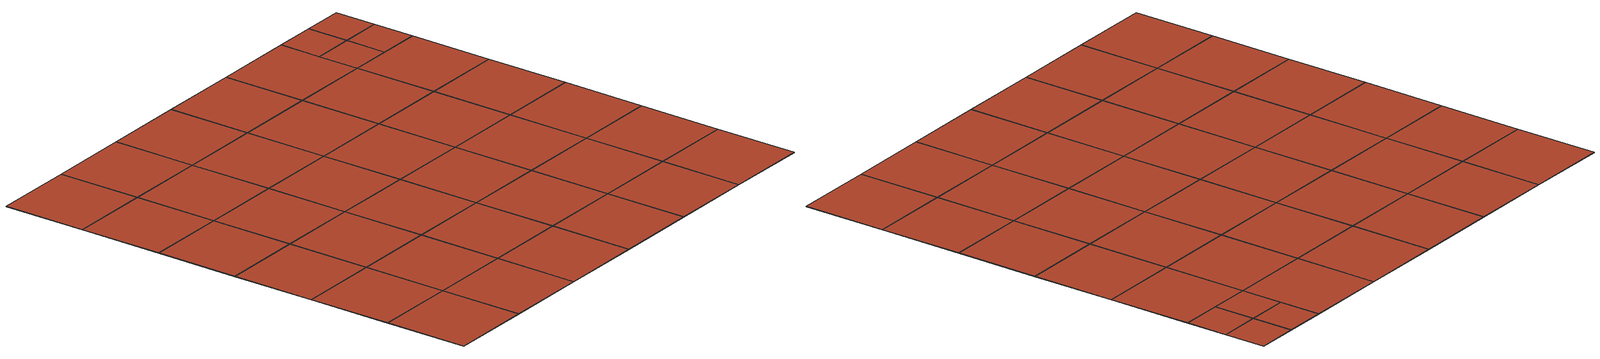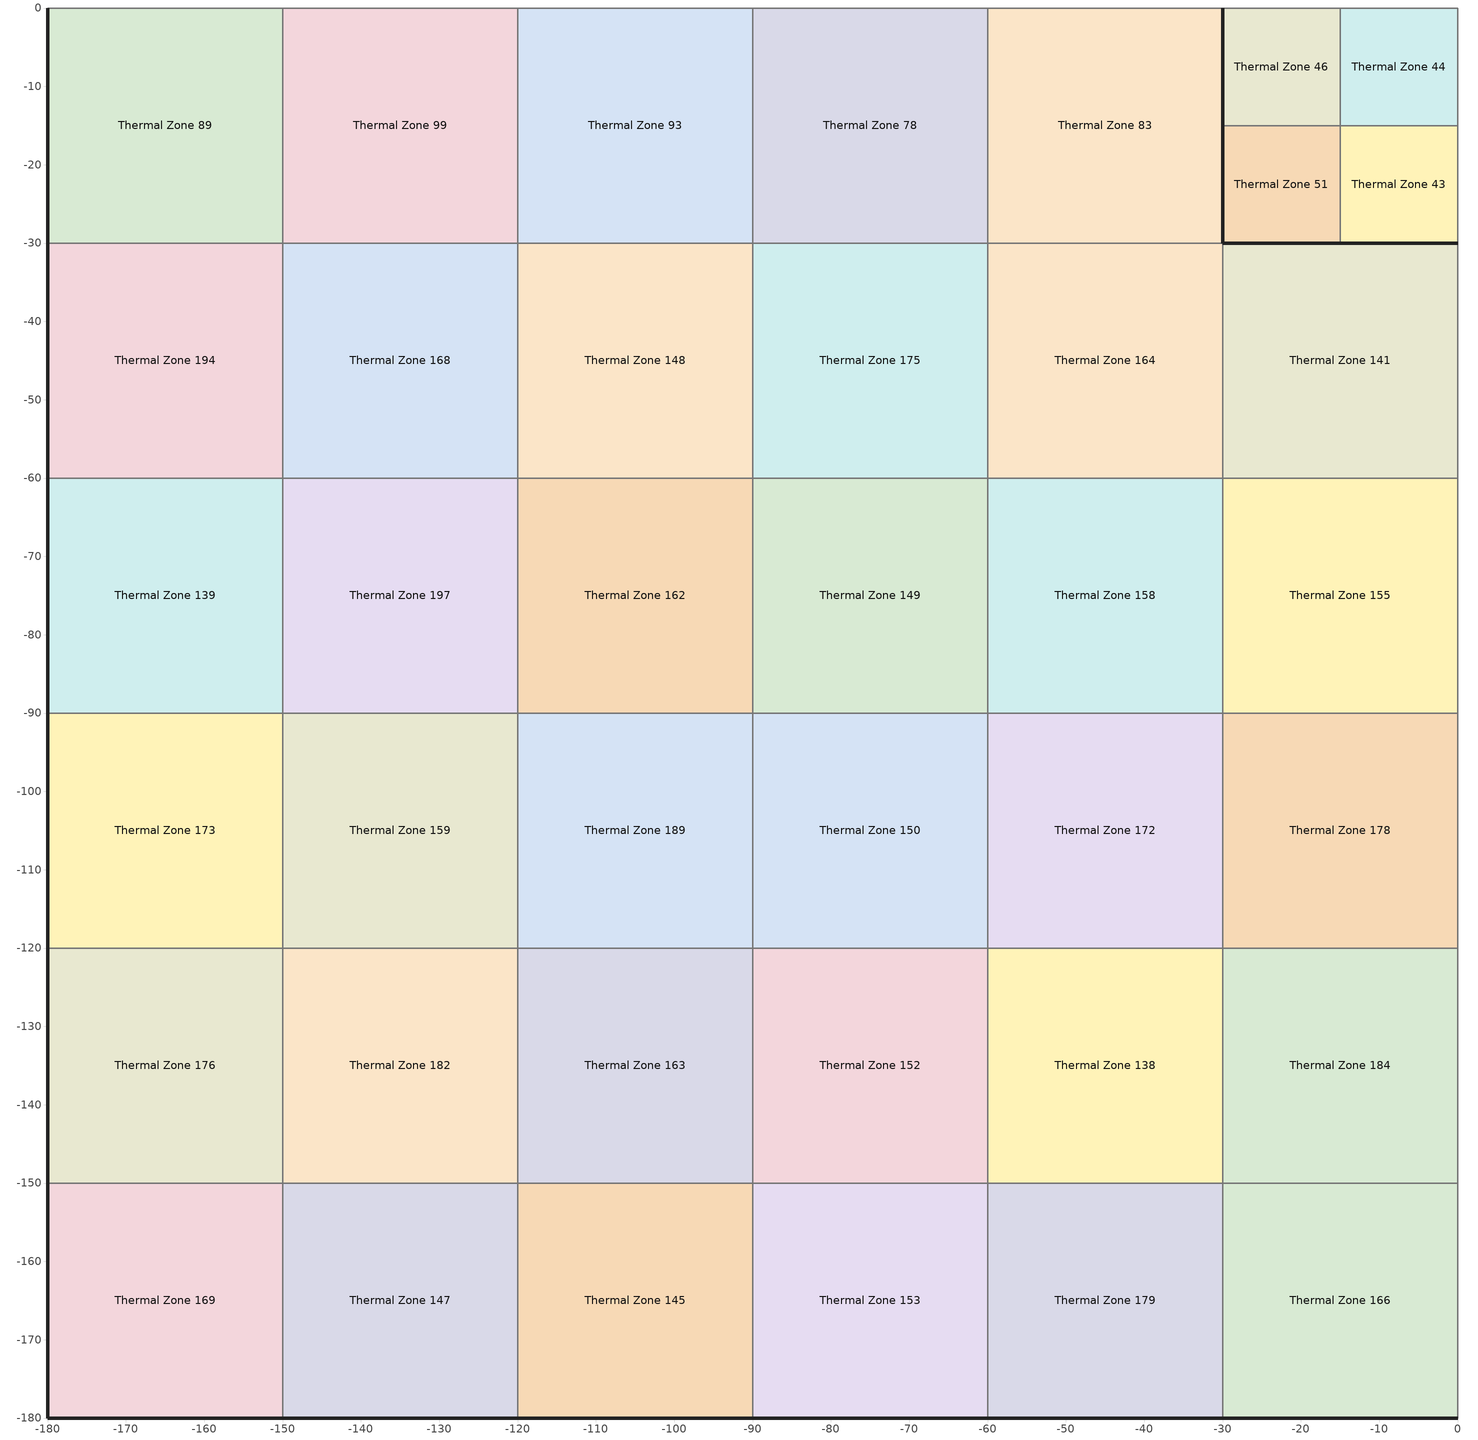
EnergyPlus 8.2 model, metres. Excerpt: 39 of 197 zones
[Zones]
Thermal Zone 138
 floor ground (ASHRAE 90.1-2004 ExtWall Mass ClimateZone 6): -60,-120 -30,-120 -30,-150 -60,-150 z-0.1
 wall to Thermal Zone 172 (ASHRAE 90.1-2004 ExtWall Mass ClimateZone 6 Reversed): -30,-120 -60,-120 z-0.1:0
 wall to Thermal Zone 184 (ASHRAE 90.1-2004 ExtWall Mass ClimateZone 6): -30,-150 -30,-120 z-0.1:0
 wall to Thermal Zone 179 (ASHRAE 90.1-2004 ExtWall Mass ClimateZone 6): -60,-150 -30,-150 z-0.1:0
 wall to Thermal Zone 152 (ASHRAE 90.1-2004 ExtWall Mass ClimateZone 6 Reversed): -60,-120 -60,-150 z-0.1:0
 roof outside (ASHRAE 90.1-2004 ExtWall Mass ClimateZone 6): -60,-150 -30,-150 -30,-120 -60,-120 z0
Thermal Zone 139
 floor ground (ASHRAE 90.1-2004 ExtWall Mass ClimateZone 6): -180,-60 -150,-60 -150,-90 -180,-90 z-0.1
 wall outside (ASHRAE 90.1-2004 ExtWall Mass ClimateZone 6): -180,-60 -180,-90 z-0.1:0
 wall to Thermal Zone 194 (ASHRAE 90.1-2004 ExtWall Mass ClimateZone 6): -150,-60 -180,-60 z-0.1:0
 wall to Thermal Zone 197 (ASHRAE 90.1-2004 ExtWall Mass ClimateZone 6): -150,-90 -150,-60 z-0.1:0
 wall to Thermal Zone 173 (ASHRAE 90.1-2004 ExtWall Mass ClimateZone 6): -180,-90 -150,-90 z-0.1:0
 roof outside (ASHRAE 90.1-2004 ExtWall Mass ClimateZone 6): -180,-90 -150,-90 -150,-60 -180,-60 z0
Thermal Zone 141
 floor ground (ASHRAE 90.1-2004 ExtWall Mass ClimateZone 6): -30,-30 0,-30 0,-60 -30,-60 z-0.1
 wall outside (ASHRAE 90.1-2004 ExtWall Mass ClimateZone 6): 0,-30 -30,-30 z-0.1:0
 wall to Thermal Zone 187 (ASHRAE 90.1-2004 ExtWall Mass ClimateZone 6): 0,-60 0,-30 z-0.1:0
 wall to Thermal Zone 155 (ASHRAE 90.1-2004 ExtWall Mass ClimateZone 6 Reversed): -30,-60 0,-60 z-0.1:0
 wall to Thermal Zone 164 (ASHRAE 90.1-2004 ExtWall Mass ClimateZone 6 Reversed): -30,-30 -30,-60 z-0.1:0
 roof outside (ASHRAE 90.1-2004 ExtWall Mass ClimateZone 6): -30,-60 0,-60 0,-30 -30,-30 z0
Thermal Zone 145
 floor ground (ASHRAE 90.1-2004 ExtWall Mass ClimateZone 6): -120,-150 -90,-150 -90,-180 -120,-180 z-0.1
 wall outside (ASHRAE 90.1-2004 ExtWall Mass ClimateZone 6): -120,-180 -90,-180 z-0.1:0
 wall to Thermal Zone 163 (ASHRAE 90.1-2004 ExtWall Mass ClimateZone 6 Reversed): -90,-150 -120,-150 z-0.1:0
 wall to Thermal Zone 153 (ASHRAE 90.1-2004 ExtWall Mass ClimateZone 6): -90,-180 -90,-150 z-0.1:0
 wall to Thermal Zone 147 (ASHRAE 90.1-2004 ExtWall Mass ClimateZone 6 Reversed): -120,-150 -120,-180 z-0.1:0
 roof outside (ASHRAE 90.1-2004 ExtWall Mass ClimateZone 6): -120,-180 -90,-180 -90,-150 -120,-150 z0
Thermal Zone 147
 floor ground (ASHRAE 90.1-2004 ExtWall Mass ClimateZone 6): -150,-150 -120,-150 -120,-180 -150,-180 z-0.1
 wall outside (ASHRAE 90.1-2004 ExtWall Mass ClimateZone 6): -150,-180 -120,-180 z-0.1:0
 wall to Thermal Zone 182 (ASHRAE 90.1-2004 ExtWall Mass ClimateZone 6 Reversed): -120,-150 -150,-150 z-0.1:0
 wall to Thermal Zone 169 (ASHRAE 90.1-2004 ExtWall Mass ClimateZone 6 Reversed): -150,-150 -150,-180 z-0.1:0
 roof outside (ASHRAE 90.1-2004 ExtWall Mass ClimateZone 6): -150,-180 -120,-180 -120,-150 -150,-150 z0
Thermal Zone 148
 floor ground (ASHRAE 90.1-2004 ExtWall Mass ClimateZone 6): -120,-30 -90,-30 -90,-60 -120,-60 z-0.1
 wall to Thermal Zone 93 (ASHRAE 90.1-2004 ExtWall Mass ClimateZone 6 Reversed): -90,-30 -120,-30 z-0.1:0
 wall to Thermal Zone 175 (ASHRAE 90.1-2004 ExtWall Mass ClimateZone 6): -90,-60 -90,-30 z-0.1:0
 wall to Thermal Zone 162 (ASHRAE 90.1-2004 ExtWall Mass ClimateZone 6 Reversed): -120,-60 -90,-60 z-0.1:0
 wall to Thermal Zone 168 (ASHRAE 90.1-2004 ExtWall Mass ClimateZone 6 Reversed): -120,-30 -120,-60 z-0.1:0
 roof outside (ASHRAE 90.1-2004 ExtWall Mass ClimateZone 6): -120,-60 -90,-60 -90,-30 -120,-30 z0
Thermal Zone 149
 floor ground (ASHRAE 90.1-2004 ExtWall Mass ClimateZone 6): -90,-60 -60,-60 -60,-90 -90,-90 z-0.1
 wall to Thermal Zone 175 (ASHRAE 90.1-2004 ExtWall Mass ClimateZone 6): -60,-60 -90,-60 z-0.1:0
 wall to Thermal Zone 158 (ASHRAE 90.1-2004 ExtWall Mass ClimateZone 6): -60,-90 -60,-60 z-0.1:0
 wall to Thermal Zone 150 (ASHRAE 90.1-2004 ExtWall Mass ClimateZone 6): -90,-90 -60,-90 z-0.1:0
 wall to Thermal Zone 162 (ASHRAE 90.1-2004 ExtWall Mass ClimateZone 6 Reversed): -90,-60 -90,-90 z-0.1:0
 roof outside (ASHRAE 90.1-2004 ExtWall Mass ClimateZone 6): -90,-90 -60,-90 -60,-60 -90,-60 z0
Thermal Zone 150
 floor ground (ASHRAE 90.1-2004 ExtWall Mass ClimateZone 6): -90,-90 -60,-90 -60,-120 -90,-120 z-0.1
 wall to Thermal Zone 172 (ASHRAE 90.1-2004 ExtWall Mass ClimateZone 6): -60,-120 -60,-90 z-0.1:0
 wall to Thermal Zone 152 (ASHRAE 90.1-2004 ExtWall Mass ClimateZone 6): -90,-120 -60,-120 z-0.1:0
 wall to Thermal Zone 189 (ASHRAE 90.1-2004 ExtWall Mass ClimateZone 6 Reversed): -90,-90 -90,-120 z-0.1:0
 roof outside (ASHRAE 90.1-2004 ExtWall Mass ClimateZone 6): -90,-120 -60,-120 -60,-90 -90,-90 z0
Thermal Zone 152
 floor ground (ASHRAE 90.1-2004 ExtWall Mass ClimateZone 6): -90,-120 -60,-120 -60,-150 -90,-150 z-0.1
 wall to Thermal Zone 153 (ASHRAE 90.1-2004 ExtWall Mass ClimateZone 6): -90,-150 -60,-150 z-0.1:0
 wall to Thermal Zone 163 (ASHRAE 90.1-2004 ExtWall Mass ClimateZone 6 Reversed): -90,-120 -90,-150 z-0.1:0
 roof outside (ASHRAE 90.1-2004 ExtWall Mass ClimateZone 6): -90,-150 -60,-150 -60,-120 -90,-120 z0
Thermal Zone 153
 floor ground (ASHRAE 90.1-2004 ExtWall Mass ClimateZone 6): -90,-150 -60,-150 -60,-180 -90,-180 z-0.1
 wall outside (ASHRAE 90.1-2004 ExtWall Mass ClimateZone 6): -90,-180 -60,-180 z-0.1:0
 wall to Thermal Zone 179 (ASHRAE 90.1-2004 ExtWall Mass ClimateZone 6): -60,-180 -60,-150 z-0.1:0
 roof outside (ASHRAE 90.1-2004 ExtWall Mass ClimateZone 6): -90,-180 -60,-180 -60,-150 -90,-150 z0
Thermal Zone 155
 floor ground (ASHRAE 90.1-2004 ExtWall Mass ClimateZone 6): -30,-60 0,-60 0,-90 -30,-90 z-0.1
 wall to Thermal Zone 196 (ASHRAE 90.1-2004 ExtWall Mass ClimateZone 6): 0,-90 0,-60 z-0.1:0
 wall to Thermal Zone 178 (ASHRAE 90.1-2004 ExtWall Mass ClimateZone 6): -30,-90 0,-90 z-0.1:0
 wall to Thermal Zone 158 (ASHRAE 90.1-2004 ExtWall Mass ClimateZone 6 Reversed): -30,-60 -30,-90 z-0.1:0
 roof outside (ASHRAE 90.1-2004 ExtWall Mass ClimateZone 6): -30,-90 0,-90 0,-60 -30,-60 z0
Thermal Zone 158
 floor ground (ASHRAE 90.1-2004 ExtWall Mass ClimateZone 6): -60,-60 -30,-60 -30,-90 -60,-90 z-0.1
 wall to Thermal Zone 164 (ASHRAE 90.1-2004 ExtWall Mass ClimateZone 6): -30,-60 -60,-60 z-0.1:0
 wall to Thermal Zone 172 (ASHRAE 90.1-2004 ExtWall Mass ClimateZone 6): -60,-90 -30,-90 z-0.1:0
 roof outside (ASHRAE 90.1-2004 ExtWall Mass ClimateZone 6): -60,-90 -30,-90 -30,-60 -60,-60 z0
Thermal Zone 159
 floor ground (ASHRAE 90.1-2004 ExtWall Mass ClimateZone 6): -150,-90 -120,-90 -120,-120 -150,-120 z-0.1
 wall to Thermal Zone 197 (ASHRAE 90.1-2004 ExtWall Mass ClimateZone 6 Reversed): -120,-90 -150,-90 z-0.1:0
 wall to Thermal Zone 189 (ASHRAE 90.1-2004 ExtWall Mass ClimateZone 6): -120,-120 -120,-90 z-0.1:0
 wall to Thermal Zone 182 (ASHRAE 90.1-2004 ExtWall Mass ClimateZone 6): -150,-120 -120,-120 z-0.1:0
 wall to Thermal Zone 173 (ASHRAE 90.1-2004 ExtWall Mass ClimateZone 6 Reversed): -150,-90 -150,-120 z-0.1:0
 roof outside (ASHRAE 90.1-2004 ExtWall Mass ClimateZone 6): -150,-120 -120,-120 -120,-90 -150,-90 z0
Thermal Zone 162
 floor ground (ASHRAE 90.1-2004 ExtWall Mass ClimateZone 6): -120,-60 -90,-60 -90,-90 -120,-90 z-0.1
 wall to Thermal Zone 189 (ASHRAE 90.1-2004 ExtWall Mass ClimateZone 6): -120,-90 -90,-90 z-0.1:0
 wall to Thermal Zone 197 (ASHRAE 90.1-2004 ExtWall Mass ClimateZone 6 Reversed): -120,-60 -120,-90 z-0.1:0
 roof outside (ASHRAE 90.1-2004 ExtWall Mass ClimateZone 6): -120,-90 -90,-90 -90,-60 -120,-60 z0
Thermal Zone 163
 floor ground (ASHRAE 90.1-2004 ExtWall Mass ClimateZone 6): -120,-120 -90,-120 -90,-150 -120,-150 z-0.1
 wall to Thermal Zone 189 (ASHRAE 90.1-2004 ExtWall Mass ClimateZone 6 Reversed): -90,-120 -120,-120 z-0.1:0
 wall to Thermal Zone 182 (ASHRAE 90.1-2004 ExtWall Mass ClimateZone 6 Reversed): -120,-120 -120,-150 z-0.1:0
 roof outside (ASHRAE 90.1-2004 ExtWall Mass ClimateZone 6): -120,-150 -90,-150 -90,-120 -120,-120 z0
Thermal Zone 164
 floor ground (ASHRAE 90.1-2004 ExtWall Mass ClimateZone 6): -60,-30 -30,-30 -30,-60 -60,-60 z-0.1
 wall to Thermal Zone 83 (ASHRAE 90.1-2004 ExtWall Mass ClimateZone 6 Reversed): -30,-30 -60,-30 z-0.1:0
 wall to Thermal Zone 175 (ASHRAE 90.1-2004 ExtWall Mass ClimateZone 6 Reversed): -60,-30 -60,-60 z-0.1:0
 roof outside (ASHRAE 90.1-2004 ExtWall Mass ClimateZone 6): -60,-60 -30,-60 -30,-30 -60,-30 z0
Thermal Zone 166
 floor ground (ASHRAE 90.1-2004 ExtWall Mass ClimateZone 6): -30,-150 0,-150 0,-180 -30,-180 z-0.1
 wall outside (ASHRAE 90.1-2004 ExtWall Mass ClimateZone 6): -30,-180 0,-180 z-0.1:0
 wall to Thermal Zone 184 (ASHRAE 90.1-2004 ExtWall Mass ClimateZone 6 Reversed): 0,-150 -30,-150 z-0.1:0
 wall to Thermal Zone 142 (ASHRAE 90.1-2004 ExtWall Mass ClimateZone 6): 0,-180 0,-150 z-0.1:0
 wall to Thermal Zone 179 (ASHRAE 90.1-2004 ExtWall Mass ClimateZone 6 Reversed): -30,-150 -30,-180 z-0.1:0
 roof outside (ASHRAE 90.1-2004 ExtWall Mass ClimateZone 6): -30,-180 0,-180 0,-150 -30,-150 z0
Thermal Zone 168
 floor ground (ASHRAE 90.1-2004 ExtWall Mass ClimateZone 6): -150,-30 -120,-30 -120,-60 -150,-60 z-0.1
 wall to Thermal Zone 99 (ASHRAE 90.1-2004 ExtWall Mass ClimateZone 6 Reversed): -120,-30 -150,-30 z-0.1:0
 wall to Thermal Zone 197 (ASHRAE 90.1-2004 ExtWall Mass ClimateZone 6 Reversed): -150,-60 -120,-60 z-0.1:0
 wall to Thermal Zone 194 (ASHRAE 90.1-2004 ExtWall Mass ClimateZone 6 Reversed): -150,-30 -150,-60 z-0.1:0
 roof outside (ASHRAE 90.1-2004 ExtWall Mass ClimateZone 6): -150,-60 -120,-60 -120,-30 -150,-30 z0
Thermal Zone 169
 floor ground (ASHRAE 90.1-2004 ExtWall Mass ClimateZone 6): -180,-150 -150,-150 -150,-180 -180,-180 z-0.1
 wall outside (ASHRAE 90.1-2004 ExtWall Mass ClimateZone 6): -180,-150 -180,-180 -150,-180 z-0.1:0
 wall to Thermal Zone 176 (ASHRAE 90.1-2004 ExtWall Mass ClimateZone 6 Reversed): -150,-150 -180,-150 z-0.1:0
 roof outside (ASHRAE 90.1-2004 ExtWall Mass ClimateZone 6): -180,-180 -150,-180 -150,-150 -180,-150 z0
Thermal Zone 172
 floor ground (ASHRAE 90.1-2004 ExtWall Mass ClimateZone 6): -60,-90 -30,-90 -30,-120 -60,-120 z-0.1
 wall to Thermal Zone 178 (ASHRAE 90.1-2004 ExtWall Mass ClimateZone 6): -30,-120 -30,-90 z-0.1:0
 roof outside (ASHRAE 90.1-2004 ExtWall Mass ClimateZone 6): -60,-120 -30,-120 -30,-90 -60,-90 z0
Thermal Zone 173
 floor ground (ASHRAE 90.1-2004 ExtWall Mass ClimateZone 6): -180,-90 -150,-90 -150,-120 -180,-120 z-0.1
 wall outside (ASHRAE 90.1-2004 ExtWall Mass ClimateZone 6): -180,-90 -180,-120 z-0.1:0
 wall to Thermal Zone 176 (ASHRAE 90.1-2004 ExtWall Mass ClimateZone 6): -180,-120 -150,-120 z-0.1:0
 roof outside (ASHRAE 90.1-2004 ExtWall Mass ClimateZone 6): -180,-120 -150,-120 -150,-90 -180,-90 z0
Thermal Zone 175
 floor ground (ASHRAE 90.1-2004 ExtWall Mass ClimateZone 6): -90,-30 -60,-30 -60,-60 -90,-60 z-0.1
 wall to Thermal Zone 78 (ASHRAE 90.1-2004 ExtWall Mass ClimateZone 6 Reversed): -60,-30 -90,-30 z-0.1:0
 roof outside (ASHRAE 90.1-2004 ExtWall Mass ClimateZone 6): -90,-60 -60,-60 -60,-30 -90,-30 z0
Thermal Zone 176
 floor ground (ASHRAE 90.1-2004 ExtWall Mass ClimateZone 6): -180,-120 -150,-120 -150,-150 -180,-150 z-0.1
 wall outside (ASHRAE 90.1-2004 ExtWall Mass ClimateZone 6): -180,-120 -180,-150 z-0.1:0
 wall to Thermal Zone 182 (ASHRAE 90.1-2004 ExtWall Mass ClimateZone 6): -150,-150 -150,-120 z-0.1:0
 roof outside (ASHRAE 90.1-2004 ExtWall Mass ClimateZone 6): -180,-150 -150,-150 -150,-120 -180,-120 z0
Thermal Zone 178
 floor ground (ASHRAE 90.1-2004 ExtWall Mass ClimateZone 6): -30,-90 0,-90 0,-120 -30,-120 z-0.1
 wall to Thermal Zone 167 (ASHRAE 90.1-2004 ExtWall Mass ClimateZone 6): 0,-120 0,-90 z-0.1:0
 wall to Thermal Zone 184 (ASHRAE 90.1-2004 ExtWall Mass ClimateZone 6): -30,-120 0,-120 z-0.1:0
 roof outside (ASHRAE 90.1-2004 ExtWall Mass ClimateZone 6): -30,-120 0,-120 0,-90 -30,-90 z0
Thermal Zone 179
 floor ground (ASHRAE 90.1-2004 ExtWall Mass ClimateZone 6): -60,-150 -30,-150 -30,-180 -60,-180 z-0.1
 wall outside (ASHRAE 90.1-2004 ExtWall Mass ClimateZone 6): -60,-180 -30,-180 z-0.1:0
 roof outside (ASHRAE 90.1-2004 ExtWall Mass ClimateZone 6): -60,-180 -30,-180 -30,-150 -60,-150 z0
Thermal Zone 182
 floor ground (ASHRAE 90.1-2004 ExtWall Mass ClimateZone 6): -150,-120 -120,-120 -120,-150 -150,-150 z-0.1
 roof outside (ASHRAE 90.1-2004 ExtWall Mass ClimateZone 6): -150,-150 -120,-150 -120,-120 -150,-120 z0
Thermal Zone 184
 floor ground (ASHRAE 90.1-2004 ExtWall Mass ClimateZone 6): -30,-120 0,-120 0,-150 -30,-150 z-0.1
 wall to Thermal Zone 146 (ASHRAE 90.1-2004 ExtWall Mass ClimateZone 6): 0,-150 0,-120 z-0.1:0
 roof outside (ASHRAE 90.1-2004 ExtWall Mass ClimateZone 6): -30,-150 0,-150 0,-120 -30,-120 z0
Thermal Zone 189
 floor ground (ASHRAE 90.1-2004 ExtWall Mass ClimateZone 6): -120,-90 -90,-90 -90,-120 -120,-120 z-0.1
 roof outside (ASHRAE 90.1-2004 ExtWall Mass ClimateZone 6): -120,-120 -90,-120 -90,-90 -120,-90 z0
Thermal Zone 194
 floor ground (ASHRAE 90.1-2004 ExtWall Mass ClimateZone 6): -180,-30 -150,-30 -150,-60 -180,-60 z-0.1
 wall outside (ASHRAE 90.1-2004 ExtWall Mass ClimateZone 6): -180,-30 -180,-60 z-0.1:0
 wall to Thermal Zone 89 (ASHRAE 90.1-2004 ExtWall Mass ClimateZone 6 Reversed): -150,-30 -180,-30 z-0.1:0
 roof outside (ASHRAE 90.1-2004 ExtWall Mass ClimateZone 6): -180,-60 -150,-60 -150,-30 -180,-30 z0
Thermal Zone 197
 floor ground (ASHRAE 90.1-2004 ExtWall Mass ClimateZone 6): -150,-60 -120,-60 -120,-90 -150,-90 z-0.1
 roof outside (ASHRAE 90.1-2004 ExtWall Mass ClimateZone 6): -150,-90 -120,-90 -120,-60 -150,-60 z0
Thermal Zone 43
 floor ground (ASHRAE 90.1-2004 ExtWall Mass ClimateZone 6): -15,-15 0,-15 0,-30 -15,-30 z-0.1
 wall outside (ASHRAE 90.1-2004 ExtWall Mass ClimateZone 6): -15,-30 0,-30 z-0.1:0
 wall to Thermal Zone 44 (ASHRAE 90.1-2004 ExtWall Mass ClimateZone 6 Reversed): 0,-15 -15,-15 z-0.1:0
 wall to Thermal Zone 57 (ASHRAE 90.1-2004 ExtWall Mass ClimateZone 6): 0,-30 0,-15 z-0.1:0
 wall to Thermal Zone 51 (ASHRAE 90.1-2004 ExtWall Mass ClimateZone 6 Reversed): -15,-15 -15,-30 z-0.1:0
 roof outside (ASHRAE 90.1-2004 ExtWall Mass ClimateZone 6): -15,-30 0,-30 0,-15 -15,-15 z0
Thermal Zone 44
 floor ground (ASHRAE 90.1-2004 ExtWall Mass ClimateZone 6): -15,0 0,0 0,-15 -15,-15 z-0.1
 wall to Thermal Zone 56 (ASHRAE 90.1-2004 ExtWall Mass ClimateZone 6 Reversed): 0,0 -15,0 z-0.1:0
 wall to Thermal Zone 48 (ASHRAE 90.1-2004 ExtWall Mass ClimateZone 6): 0,-15 0,0 z-0.1:0
 wall to Thermal Zone 46 (ASHRAE 90.1-2004 ExtWall Mass ClimateZone 6 Reversed): -15,0 -15,-15 z-0.1:0
 roof outside (ASHRAE 90.1-2004 ExtWall Mass ClimateZone 6): -15,-15 0,-15 0,0 -15,0 z0
Thermal Zone 46
 floor ground (ASHRAE 90.1-2004 ExtWall Mass ClimateZone 6): -30,0 -15,0 -15,-15 -30,-15 z-0.1
 wall outside (ASHRAE 90.1-2004 ExtWall Mass ClimateZone 6): -30,0 -30,-15 z-0.1:0
 wall to Thermal Zone 52 (ASHRAE 90.1-2004 ExtWall Mass ClimateZone 6 Reversed): -15,0 -30,0 z-0.1:0
 wall to Thermal Zone 51 (ASHRAE 90.1-2004 ExtWall Mass ClimateZone 6): -30,-15 -15,-15 z-0.1:0
 roof outside (ASHRAE 90.1-2004 ExtWall Mass ClimateZone 6): -30,-15 -15,-15 -15,0 -30,0 z0
Thermal Zone 51
 floor ground (ASHRAE 90.1-2004 ExtWall Mass ClimateZone 6): -30,-15 -15,-15 -15,-30 -30,-30 z-0.1
 wall outside (ASHRAE 90.1-2004 ExtWall Mass ClimateZone 6): -30,-15 -30,-30 -15,-30 z-0.1:0
 roof outside (ASHRAE 90.1-2004 ExtWall Mass ClimateZone 6): -30,-30 -15,-30 -15,-15 -30,-15 z0
Thermal Zone 78
 floor ground (ASHRAE 90.1-2004 ExtWall Mass ClimateZone 6): -90,0 -60,0 -60,-30 -90,-30 z-0.1
 wall to Thermal Zone 100 (ASHRAE 90.1-2004 ExtWall Mass ClimateZone 6 Reversed): -60,0 -90,0 z-0.1:0
 wall to Thermal Zone 83 (ASHRAE 90.1-2004 ExtWall Mass ClimateZone 6): -60,-30 -60,0 z-0.1:0
 wall to Thermal Zone 93 (ASHRAE 90.1-2004 ExtWall Mass ClimateZone 6 Reversed): -90,0 -90,-30 z-0.1:0
 roof outside (ASHRAE 90.1-2004 ExtWall Mass ClimateZone 6): -90,-30 -60,-30 -60,0 -90,0 z0
Thermal Zone 83
 floor ground (ASHRAE 90.1-2004 ExtWall Mass ClimateZone 6): -60,0 -30,0 -30,-30 -60,-30 z-0.1
 wall outside (ASHRAE 90.1-2004 ExtWall Mass ClimateZone 6): -30,-30 -30,0 z-0.1:0
 wall to Thermal Zone 88 (ASHRAE 90.1-2004 ExtWall Mass ClimateZone 6 Reversed): -30,0 -60,0 z-0.1:0
 roof outside (ASHRAE 90.1-2004 ExtWall Mass ClimateZone 6): -60,-30 -30,-30 -30,0 -60,0 z0
Thermal Zone 89
 floor ground (ASHRAE 90.1-2004 ExtWall Mass ClimateZone 6): -180,0 -150,0 -150,-30 -180,-30 z-0.1
 wall outside (ASHRAE 90.1-2004 ExtWall Mass ClimateZone 6): -180,0 -180,-30 z-0.1:0
 wall to Thermal Zone 91 (ASHRAE 90.1-2004 ExtWall Mass ClimateZone 6 Reversed): -150,0 -180,0 z-0.1:0
 wall to Thermal Zone 99 (ASHRAE 90.1-2004 ExtWall Mass ClimateZone 6): -150,-30 -150,0 z-0.1:0
 roof outside (ASHRAE 90.1-2004 ExtWall Mass ClimateZone 6): -180,-30 -150,-30 -150,0 -180,0 z0
Thermal Zone 93
 floor ground (ASHRAE 90.1-2004 ExtWall Mass ClimateZone 6): -120,0 -90,0 -90,-30 -120,-30 z-0.1
 wall to Thermal Zone 77 (ASHRAE 90.1-2004 ExtWall Mass ClimateZone 6 Reversed): -90,0 -120,0 z-0.1:0
 wall to Thermal Zone 99 (ASHRAE 90.1-2004 ExtWall Mass ClimateZone 6 Reversed): -120,0 -120,-30 z-0.1:0
 roof outside (ASHRAE 90.1-2004 ExtWall Mass ClimateZone 6): -120,-30 -90,-30 -90,0 -120,0 z0
Thermal Zone 99
 floor ground (ASHRAE 90.1-2004 ExtWall Mass ClimateZone 6): -150,0 -120,0 -120,-30 -150,-30 z-0.1
 wall to Thermal Zone 71 (ASHRAE 90.1-2004 ExtWall Mass ClimateZone 6 Reversed): -120,0 -150,0 z-0.1:0
 roof outside (ASHRAE 90.1-2004 ExtWall Mass ClimateZone 6): -150,-30 -120,-30 -120,0 -150,0 z0
[Building]
Building 1: North Axis {deg}=0; Solar Distribution=FullExteriorWithReflections
[Material] Thermal Absorptance=0.9
Name | Roughness | Thickness {m} | Conductivity {W/m-K} | Density {kg/m3} | Specific Heat {J/kg-K} | Solar Absorptance | Visible Absorptance
1/2IN Gypsum | Smooth | 0.0127 | 0.16 | 784.9 | 830 | 0.4 | 0.4
1IN Stucco | Smooth | 0.0253 | 0.6918 | 1858 | 837 | 0.92 | 0.92
8IN CONCRETE HW RefBldg | Rough | 0.2032 | 1.311 | 2240 | 836.8 | 0.7 | 0.7
Mass NonRes Wall Insulation-1.69 | MediumRough | 0.0623673 | 0.049 | 265 | 836.8 | 0.7 | 0.7
[Construction]
ASHRAE 90.1-2004 ExtWall Mass ClimateZone 6: 1IN Stucco, 8IN CONCRETE HW RefBldg, Mass NonRes Wall Insulation-1.69, 1/2IN Gypsum
ASHRAE 90.1-2004 ExtWall Mass ClimateZone 6 Reversed: 1/2IN Gypsum, Mass NonRes Wall Insulation-1.69, 8IN CONCRETE HW RefBldg, 1IN Stucco
[Zone]
Thermal Zone 138; Thermal Zone 139; Thermal Zone 141; Thermal Zone 145; Thermal Zone 147; Thermal Zone 148; Thermal Zone 149; Thermal Zone 150; Thermal Zone 152; Thermal Zone 153; Thermal Zone 155; Thermal Zone 158; Thermal Zone 159; Thermal Zone 162; Thermal Zone 163; Thermal Zone 164; Thermal Zone 166; Thermal Zone 168; Thermal Zone 169; Thermal Zone 172; Thermal Zone 173; Thermal Zone 175; Thermal Zone 176; Thermal Zone 178; Thermal Zone 179; Thermal Zone 182; Thermal Zone 184; Thermal Zone 189; Thermal Zone 194; Thermal Zone 197; Thermal Zone 43; Thermal Zone 44; Thermal Zone 46; Thermal Zone 51; Thermal Zone 78; Thermal Zone 83; Thermal Zone 89; Thermal Zone 93; Thermal Zone 99
